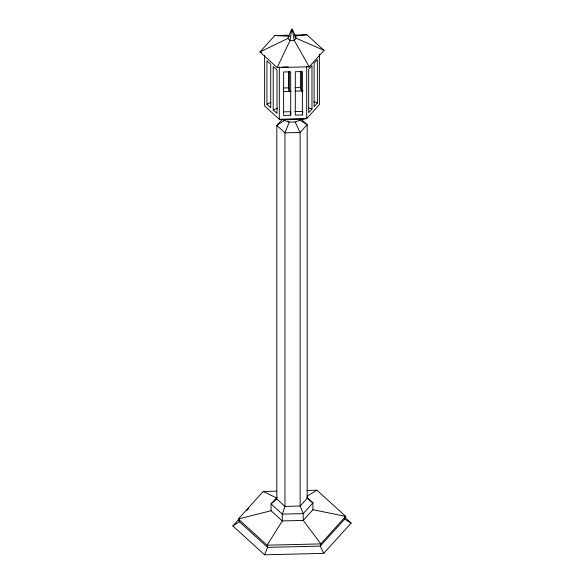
<?xml version="1.0" encoding="UTF-8"?>
<svg xmlns="http://www.w3.org/2000/svg" width="584" height="584" viewBox="0 0 584 584"><rect width="100%" height="100%" fill="white"/><g stroke="black" fill="none" stroke-linecap="round" stroke-linejoin="round"><path stroke-width="0.88" d="M290.693 115.245L290.693 71.825L283.612 71.993L283.612 115.413L290.693 115.245L290.715 111.697L283.488 111.873M302.388 114.96L302.388 71.54L295.307 71.708L295.307 115.128L302.388 114.96L302.767 112.289M277.144 67.576L309.192 66.795L324.047 50.385L296.168 38.237L292.496 29.441L291.73 29.215L290.073 40.471L277.144 67.576L259.953 51.947L274.808 35.536L288.131 35.208M291.292 30.791L291.73 29.215M276.845 491.166L263.187 491.494L238.301 519.001L239.352 521.702L267.596 547.383L320.244 546.098L344.648 519.139L345.699 516.387L316.893 490.188L306.877 490.436M238.936 519.212L232.841 525.943L264.581 554.8L267.596 547.383L267.107 545.201L238.301 519.001L271.056 510.715L282.291 520.928L303.235 520.417L312.944 509.693L312.944 502.882L306.994 497.473M291.504 29.47L287.832 38.442L259.953 51.947L261.508 52.538M291.766 29.711L292.496 29.441M288.138 38.106L287.832 38.442L290.073 40.471L294.234 40.369L296.168 38.237L295.051 37.223M282.101 119.625L276.823 125.45L276.823 499.021L284.963 506.423L300.139 506.058L307.177 498.283L307.177 124.713L301.541 119.589M311.973 109.018L308.688 112.646L308.688 69.226L311.973 65.598L311.973 109.018L308.943 108.003M317.389 103.032L314.112 106.66L314.112 63.24L317.389 59.612L317.389 103.032L314.01 101.674M246.857 510.46L248.689 508.438M277.123 497.203L271.056 503.904L271.056 510.715M264.581 554.8L323.74 553.362L351.159 523.06L344.545 517.052M276.823 499.021L271.056 503.904L282.291 514.124L303.235 513.613L312.944 502.882L307.177 498.283M284.656 120.18L276.823 125.45L284.963 132.86L300.139 132.488L307.177 124.713L299.461 119.903M232.841 525.943L239.352 521.702M307.023 496.225L316.893 490.188M266.924 104.259L266.924 60.838L270.721 64.298L270.721 107.719L266.924 104.259L270.896 102.368M273.195 109.967L276.998 113.42L276.998 70L273.195 66.547L273.195 109.967L277.385 108.266M264.61 55.516L264.61 105.93L279.305 119.289L282.459 119.589L289.255 122.114L295.175 121.968L303.045 119.085L306.695 118.625L319.39 104.602L319.39 54.181M295.095 91.243L303.008 90.651M294.789 36.106L306.856 34.755L324.047 50.385M294.358 35.062L306.856 34.755M281.955 67.007L288.138 66.861M283.386 87.987L288.693 87.855L289.233 91.389L289.233 71.489M295.073 87.702L300.388 87.571L301.417 91.089L302.658 92.221M283.809 91.52L291.255 91.338M294.767 111.602L302.899 111.405M282.459 119.589L303.045 119.085M274.808 35.536L289.766 36.303M312.944 509.693L345.699 516.387L320.813 543.894L320.244 546.098L323.74 553.362M263.187 491.494L276.772 498.057M344.648 519.139L351.159 523.06M287.985 120.961L289.255 122.114L284.963 132.86L284.963 506.423L282.291 514.124L282.291 520.928L267.107 545.201L320.813 543.894L303.235 520.417L303.235 513.613L300.139 506.058L300.139 132.488L295.175 121.968M292.234 29.2L292.657 30.952M292.27 29.696L294.234 40.369L309.192 66.795L306.695 66.408L306.695 118.625L279.305 119.289L279.305 67.072M301.417 71.19L301.417 91.089M300.388 71.292L300.388 87.571M288.693 71.576L288.693 87.855"/></g></svg>
